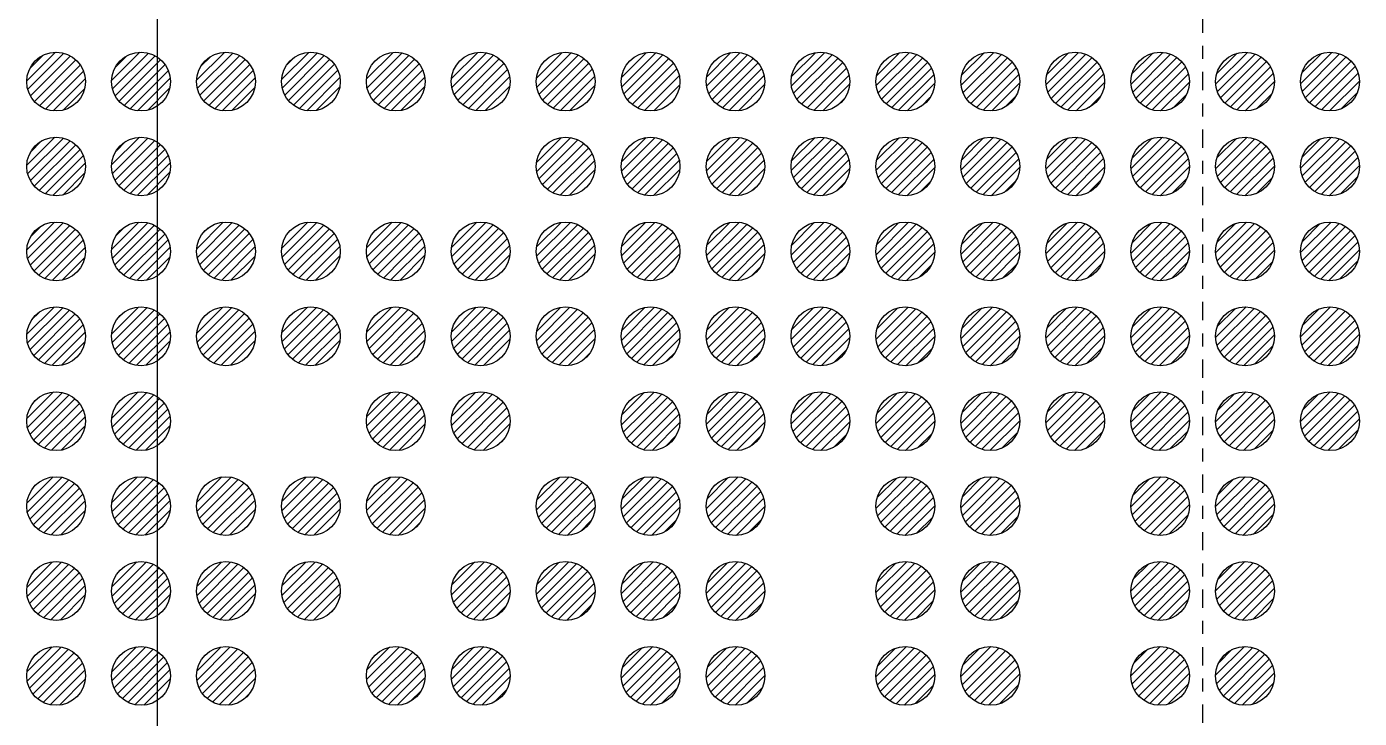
# Model space of a CAD drawing. Header units: inches. Extents: x 0 to 173, y 0 to 112.
# Drawn here: x 95.62 to 105.82, y 36.82 to 42.12 of the extents above; entities that cross this region are included whole.
import ezdxf

# ---------------------------------------------------------------- set-up
doc = ezdxf.new("R2010")
doc.units = ezdxf.units.IN
doc.header["$LTSCALE"] = 0.374
doc.header["$MEASUREMENT"] = 0
doc.linetypes.add('CENTER', pattern=[0.6, 0.375, -0.075, 0.075, -0.075])
for name, color, linetype in [('TIU14065-00684-01_DXF_DIMENSION', 7, 'CONTINUOUS'), ('TIU14065-00684-01_FP_DXF_AXIS', 7, 'CONTINUOUS'), ('TIU14065-006DXF_CONTINUOUS_LINE', 7, 'CONTINUOUS')]:
    doc.layers.add(name, color=color, linetype=linetype)

msp = doc.modelspace()

# ---------------------------------------------------------------- linework, layer by layer
at = {"layer": 'TIU14065-00684-01_DXF_DIMENSION', "color": 2, "linetype": 'Continuous'}
msp.add_line((96.616, 25.291), (96.616, 73.103), dxfattribs=at)
at = {"layer": 'TIU14065-00684-01_FP_DXF_AXIS', "color": 7, "linetype": 'CENTER'}
msp.add_line((104.616, 43.973), (104.616, 21.254), dxfattribs=at)
at = {"layer": 'TIU14065-006DXF_CONTINUOUS_LINE', "color": 2, "linetype": 'Continuous'}
for p, q in [((95.616, 41.703), (95.836, 41.923)), ((96.266, 41.707), (96.482, 41.923)), ((96.916, 41.71), (97.129, 41.922)), ((97.567, 41.714), (97.775, 41.922)), ((105.367, 41.683), (105.606, 41.922)), ((95.624, 41.639), (95.9, 41.915)), ((95.64, 41.799), (95.74, 41.899)), ((95.645, 41.588), (95.951, 41.894)), ((95.675, 41.546), (95.992, 41.864)), ((95.714, 41.513), (96.026, 41.825)), ((96.273, 41.642), (96.547, 41.916)), ((96.293, 41.805), (96.383, 41.896)), ((96.294, 41.59), (96.599, 41.895)), ((96.323, 41.548), (96.641, 41.865)), ((96.361, 41.514), (96.674, 41.827)), ((96.922, 41.644), (97.194, 41.916)), ((96.942, 41.593), (97.246, 41.896)), ((96.947, 41.813), (97.026, 41.891)), ((96.972, 41.55), (97.289, 41.867)), ((97.009, 41.516), (97.323, 41.829)), ((97.572, 41.647), (97.842, 41.917)), ((97.591, 41.595), (97.894, 41.898)), ((97.604, 41.823), (97.665, 41.884)), ((97.62, 41.552), (97.937, 41.869)), ((97.657, 41.517), (97.972, 41.831)), ((98.217, 41.718), (98.421, 41.922)), ((98.221, 41.65), (98.489, 41.918)), ((98.24, 41.597), (98.542, 41.899)), ((98.261, 41.834), (98.305, 41.878)), ((98.269, 41.554), (98.585, 41.87)), ((98.305, 41.519), (98.62, 41.834)), ((98.867, 41.721), (99.068, 41.922)), ((98.871, 41.653), (99.136, 41.918)), ((98.889, 41.599), (99.189, 41.9)), ((98.917, 41.556), (99.233, 41.872)), ((98.953, 41.52), (99.269, 41.836)), ((99.517, 41.725), (99.714, 41.921)), ((99.52, 41.656), (99.783, 41.919)), ((99.538, 41.602), (99.837, 41.901)), ((99.565, 41.557), (99.881, 41.873)), ((99.601, 41.522), (99.917, 41.837)), ((100.168, 41.729), (100.36, 41.921)), ((100.17, 41.659), (100.43, 41.919)), ((100.187, 41.604), (100.485, 41.902)), ((100.214, 41.559), (100.53, 41.875)), ((100.25, 41.523), (100.566, 41.839)), ((100.819, 41.733), (101.006, 41.92)), ((100.819, 41.662), (101.077, 41.92)), ((100.836, 41.606), (101.133, 41.903)), ((100.862, 41.561), (101.178, 41.877)), ((100.898, 41.525), (101.214, 41.841)), ((101.468, 41.664), (101.724, 41.92)), ((101.47, 41.737), (101.652, 41.919)), ((101.485, 41.609), (101.78, 41.904)), ((101.511, 41.563), (101.826, 41.878)), ((101.546, 41.526), (101.862, 41.843)), ((102.118, 41.667), (102.372, 41.921)), ((102.12, 41.742), (102.297, 41.918)), ((102.133, 41.611), (102.428, 41.905)), ((102.16, 41.565), (102.474, 41.879)), ((102.194, 41.528), (102.511, 41.845)), ((102.768, 41.67), (103.019, 41.921)), ((102.771, 41.746), (102.943, 41.918)), ((102.782, 41.613), (103.076, 41.906)), ((102.808, 41.567), (103.122, 41.881)), ((102.842, 41.53), (103.159, 41.846)), ((103.417, 41.673), (103.665, 41.922)), ((103.422, 41.75), (103.589, 41.917)), ((103.432, 41.616), (103.723, 41.907)), ((103.457, 41.569), (103.77, 41.882)), ((103.491, 41.531), (103.808, 41.848)), ((104.067, 41.677), (104.312, 41.922)), ((104.073, 41.754), (104.234, 41.916)), ((104.081, 41.618), (104.37, 41.908)), ((104.105, 41.571), (104.418, 41.883)), ((104.139, 41.533), (104.456, 41.85)), ((104.717, 41.68), (104.959, 41.922)), ((104.724, 41.759), (104.88, 41.915)), ((104.73, 41.621), (105.018, 41.909)), ((104.754, 41.573), (105.065, 41.885)), ((104.787, 41.534), (105.104, 41.852)), ((105.376, 41.764), (105.525, 41.913)), ((105.379, 41.623), (105.665, 41.91)), ((105.403, 41.575), (105.713, 41.886)), ((105.435, 41.536), (105.753, 41.854)), ((95.761, 41.488), (96.051, 41.778)), ((95.819, 41.475), (96.064, 41.72)), ((96.408, 41.489), (96.7, 41.781)), ((96.465, 41.475), (96.714, 41.723)), ((97.055, 41.49), (97.349, 41.783)), ((97.112, 41.475), (97.364, 41.727)), ((97.703, 41.491), (97.998, 41.786)), ((97.759, 41.475), (98.013, 41.73)), ((98.351, 41.492), (98.647, 41.788)), ((98.406, 41.476), (98.663, 41.732)), ((98.998, 41.493), (99.296, 41.79)), ((99.054, 41.477), (99.312, 41.735)), ((99.646, 41.494), (99.944, 41.793)), ((99.701, 41.477), (99.962, 41.738)), ((100.294, 41.496), (100.593, 41.795)), ((100.348, 41.478), (100.611, 41.741)), ((100.942, 41.497), (101.242, 41.797)), ((100.995, 41.478), (101.261, 41.744)), ((101.589, 41.498), (101.891, 41.8)), ((101.642, 41.479), (101.91, 41.747)), ((102.237, 41.499), (102.54, 41.802)), ((102.289, 41.479), (102.559, 41.749)), ((102.885, 41.5), (103.189, 41.804)), ((102.936, 41.48), (103.209, 41.752)), ((103.532, 41.501), (103.838, 41.806)), ((103.584, 41.481), (103.858, 41.755)), ((104.18, 41.502), (104.486, 41.809)), ((104.231, 41.481), (104.508, 41.758)), ((104.828, 41.503), (105.135, 41.811)), ((104.878, 41.482), (105.157, 41.76)), ((105.476, 41.505), (105.784, 41.813)), ((105.526, 41.483), (105.806, 41.763)), ((95.896, 41.48), (96.059, 41.643)), ((96.542, 41.479), (96.709, 41.647)), ((97.188, 41.479), (97.36, 41.651)), ((97.833, 41.478), (98.011, 41.655)), ((98.479, 41.477), (98.662, 41.66)), ((99.125, 41.476), (99.313, 41.664)), ((99.771, 41.475), (99.964, 41.668)), ((100.417, 41.475), (100.614, 41.672)), ((101.063, 41.475), (101.264, 41.676)), ((101.71, 41.474), (101.914, 41.679)), ((102.356, 41.474), (102.565, 41.683)), ((103.002, 41.474), (103.215, 41.687)), ((103.649, 41.474), (103.865, 41.69)), ((104.295, 41.473), (104.515, 41.694)), ((104.941, 41.473), (105.166, 41.698)), ((105.588, 41.473), (105.816, 41.701)), ((101.197, 41.537), (101.202, 41.542)), ((101.825, 41.518), (101.871, 41.564)), ((102.464, 41.511), (102.528, 41.575)), ((103.104, 41.504), (103.185, 41.585)), ((103.747, 41.5), (103.839, 41.592)), ((104.39, 41.497), (104.492, 41.599)), ((105.033, 41.494), (105.145, 41.605)), ((105.677, 41.49), (105.799, 41.612)), ((95.616, 41.057), (95.832, 41.273)), ((95.623, 40.992), (95.897, 41.266)), ((95.643, 41.155), (95.733, 41.246)), ((95.644, 40.94), (95.949, 41.245)), ((95.673, 40.898), (95.991, 41.215)), ((96.266, 41.06), (96.479, 41.272)), ((96.272, 40.994), (96.544, 41.266)), ((96.292, 40.943), (96.596, 41.246)), ((96.297, 41.163), (96.376, 41.241)), ((96.322, 40.9), (96.639, 41.217)), ((99.518, 41.079), (99.71, 41.271)), ((99.52, 41.009), (99.78, 41.269)), ((99.537, 40.954), (99.835, 41.252)), ((99.564, 40.909), (99.88, 41.225)), ((100.169, 41.083), (100.356, 41.27)), ((100.169, 41.012), (100.427, 41.27)), ((100.186, 40.956), (100.483, 41.253)), ((100.212, 40.911), (100.528, 41.227)), ((100.818, 41.014), (101.074, 41.27)), ((100.82, 41.087), (101.002, 41.269)), ((100.835, 40.959), (101.13, 41.254)), ((100.861, 40.913), (101.176, 41.228)), ((101.468, 41.017), (101.722, 41.271)), ((101.47, 41.092), (101.647, 41.268)), ((101.483, 40.961), (101.778, 41.255)), ((101.51, 40.915), (101.824, 41.229)), ((102.118, 41.02), (102.369, 41.271)), ((102.121, 41.096), (102.293, 41.268)), ((102.132, 40.963), (102.426, 41.256)), ((102.158, 40.917), (102.472, 41.231)), ((102.767, 41.023), (103.015, 41.272)), ((102.772, 41.1), (102.939, 41.267)), ((102.782, 40.966), (103.073, 41.257)), ((102.807, 40.919), (103.12, 41.232)), ((103.417, 41.027), (103.662, 41.272)), ((103.423, 41.104), (103.584, 41.266)), ((103.431, 40.968), (103.72, 41.258)), ((103.455, 40.921), (103.768, 41.233)), ((104.067, 41.03), (104.309, 41.272)), ((104.074, 41.109), (104.23, 41.265)), ((104.08, 40.971), (104.368, 41.259)), ((104.104, 40.923), (104.415, 41.235)), ((104.717, 41.033), (104.956, 41.272)), ((104.726, 41.114), (104.875, 41.263)), ((104.729, 40.973), (105.015, 41.26)), ((104.753, 40.925), (105.063, 41.236)), ((105.366, 41.036), (105.603, 41.272)), ((105.378, 41.119), (105.519, 41.261)), ((105.378, 40.976), (105.663, 41.261)), ((105.401, 40.927), (105.711, 41.238)), ((95.711, 40.864), (96.024, 41.177)), ((95.758, 40.839), (96.05, 41.131)), ((96.359, 40.866), (96.673, 41.179)), ((96.405, 40.84), (96.699, 41.133)), ((99.6, 40.873), (99.916, 41.189)), ((99.644, 40.846), (99.943, 41.145)), ((100.248, 40.875), (100.564, 41.191)), ((100.292, 40.847), (100.592, 41.147)), ((100.896, 40.876), (101.212, 41.193)), ((100.939, 40.848), (101.241, 41.15)), ((101.544, 40.878), (101.861, 41.195)), ((101.587, 40.849), (101.89, 41.152)), ((102.192, 40.88), (102.509, 41.196)), ((102.235, 40.85), (102.539, 41.154)), ((102.841, 40.881), (103.158, 41.198)), ((102.882, 40.851), (103.188, 41.156)), ((103.489, 40.883), (103.806, 41.2)), ((103.53, 40.852), (103.836, 41.159)), ((103.581, 40.831), (103.858, 41.108)), ((104.137, 40.884), (104.454, 41.202)), ((104.178, 40.853), (104.485, 41.161)), ((104.228, 40.832), (104.507, 41.11)), ((104.785, 40.886), (105.103, 41.204)), ((104.826, 40.855), (105.134, 41.163)), ((104.876, 40.833), (105.156, 41.113)), ((105.433, 40.888), (105.751, 41.206)), ((105.474, 40.856), (105.783, 41.165)), ((105.523, 40.834), (105.805, 41.116)), ((95.815, 40.825), (96.064, 41.073)), ((96.462, 40.825), (96.714, 41.077)), ((99.698, 40.828), (99.961, 41.091)), ((99.767, 40.825), (99.964, 41.022)), ((100.345, 40.828), (100.611, 41.094)), ((100.413, 40.825), (100.614, 41.026)), ((100.992, 40.829), (101.26, 41.097)), ((101.06, 40.824), (101.264, 41.029)), ((101.639, 40.829), (101.909, 41.099)), ((101.706, 40.824), (101.915, 41.033)), ((102.286, 40.83), (102.559, 41.102)), ((102.352, 40.824), (102.565, 41.037)), ((102.934, 40.831), (103.208, 41.105)), ((102.999, 40.824), (103.215, 41.04)), ((103.645, 40.823), (103.865, 41.044)), ((104.291, 40.823), (104.516, 41.048)), ((104.938, 40.823), (105.166, 41.051)), ((105.585, 40.824), (105.815, 41.054)), ((95.892, 40.829), (96.059, 40.997)), ((96.538, 40.829), (96.71, 41.001)), ((101.175, 40.868), (101.221, 40.914)), ((101.814, 40.861), (101.878, 40.925)), ((102.454, 40.854), (102.535, 40.935)), ((103.097, 40.85), (103.189, 40.942)), ((103.74, 40.847), (103.842, 40.949)), ((104.383, 40.844), (104.495, 40.955)), ((105.027, 40.84), (105.149, 40.962)), ((105.672, 40.838), (105.8, 40.967)), ((100.547, 40.887), (100.552, 40.892)), ((95.616, 40.41), (95.829, 40.622)), ((95.622, 40.344), (95.894, 40.616)), ((95.642, 40.293), (95.946, 40.596)), ((96.267, 40.414), (96.475, 40.622)), ((96.272, 40.347), (96.542, 40.617)), ((96.291, 40.295), (96.594, 40.598)), ((96.917, 40.418), (97.121, 40.622)), ((96.921, 40.35), (97.189, 40.618)), ((96.94, 40.297), (97.242, 40.599)), ((97.567, 40.421), (97.768, 40.622)), ((97.571, 40.353), (97.836, 40.618)), ((97.589, 40.299), (97.889, 40.6)), ((98.217, 40.425), (98.414, 40.621)), ((98.22, 40.356), (98.483, 40.619)), ((98.238, 40.302), (98.537, 40.601)), ((98.868, 40.429), (99.06, 40.621)), ((98.87, 40.359), (99.13, 40.619)), ((98.887, 40.304), (99.185, 40.602)), ((99.519, 40.433), (99.706, 40.62)), ((99.519, 40.362), (99.777, 40.62)), ((99.536, 40.306), (99.833, 40.603)), ((100.168, 40.364), (100.424, 40.62)), ((100.17, 40.437), (100.352, 40.619)), ((100.185, 40.309), (100.48, 40.604)), ((100.818, 40.367), (101.072, 40.621)), ((100.82, 40.442), (100.997, 40.618)), ((100.833, 40.311), (101.128, 40.605)), ((101.468, 40.37), (101.719, 40.621)), ((101.471, 40.446), (101.643, 40.618)), ((101.482, 40.313), (101.776, 40.606)), ((102.117, 40.373), (102.365, 40.622)), ((102.122, 40.45), (102.289, 40.617)), ((102.132, 40.316), (102.423, 40.607)), ((102.767, 40.377), (103.012, 40.622)), ((102.773, 40.454), (102.934, 40.616)), ((102.781, 40.318), (103.07, 40.608)), ((103.417, 40.38), (103.659, 40.622)), ((103.424, 40.459), (103.58, 40.615)), ((103.43, 40.321), (103.718, 40.609)), ((104.067, 40.383), (104.306, 40.622)), ((104.076, 40.464), (104.225, 40.613)), ((104.079, 40.323), (104.365, 40.61)), ((104.716, 40.386), (104.953, 40.622)), ((104.728, 40.469), (104.869, 40.611)), ((104.728, 40.326), (105.013, 40.611)), ((105.366, 40.39), (105.599, 40.623)), ((105.377, 40.329), (105.66, 40.612)), ((105.38, 40.475), (105.514, 40.609)), ((95.647, 40.513), (95.726, 40.591)), ((95.672, 40.25), (95.989, 40.567)), ((95.709, 40.216), (96.023, 40.529)), ((96.304, 40.523), (96.365, 40.584)), ((96.32, 40.252), (96.637, 40.569)), ((96.357, 40.217), (96.672, 40.531)), ((96.961, 40.534), (97.005, 40.578)), ((96.969, 40.254), (97.285, 40.57)), ((97.005, 40.219), (97.32, 40.534)), ((97.617, 40.256), (97.933, 40.572)), ((97.653, 40.22), (97.969, 40.536)), ((98.265, 40.257), (98.581, 40.573)), ((98.301, 40.222), (98.617, 40.537)), ((98.914, 40.259), (99.23, 40.575)), ((98.95, 40.223), (99.266, 40.539)), ((98.994, 40.196), (99.293, 40.495)), ((99.562, 40.261), (99.878, 40.577)), ((99.598, 40.225), (99.914, 40.541)), ((99.642, 40.197), (99.942, 40.497)), ((100.211, 40.263), (100.526, 40.578)), ((100.246, 40.226), (100.562, 40.543)), ((100.289, 40.198), (100.591, 40.5)), ((100.86, 40.265), (101.174, 40.579)), ((100.894, 40.228), (101.211, 40.545)), ((100.937, 40.199), (101.24, 40.502)), ((101.508, 40.267), (101.822, 40.581)), ((101.542, 40.23), (101.859, 40.546)), ((101.585, 40.2), (101.889, 40.504)), ((102.157, 40.269), (102.47, 40.582)), ((102.191, 40.231), (102.508, 40.548)), ((102.232, 40.201), (102.538, 40.506)), ((102.805, 40.271), (103.118, 40.583)), ((102.839, 40.233), (103.156, 40.55)), ((102.88, 40.202), (103.186, 40.509)), ((103.454, 40.273), (103.765, 40.585)), ((103.487, 40.234), (103.804, 40.552)), ((103.528, 40.203), (103.835, 40.511)), ((104.103, 40.275), (104.413, 40.586)), ((104.135, 40.236), (104.453, 40.554)), ((104.176, 40.205), (104.484, 40.513)), ((104.751, 40.277), (105.061, 40.588)), ((104.783, 40.238), (105.101, 40.556)), ((104.824, 40.206), (105.133, 40.515)), ((105.4, 40.28), (105.709, 40.589)), ((105.431, 40.239), (105.75, 40.557)), ((105.472, 40.208), (105.781, 40.517)), ((95.755, 40.19), (96.049, 40.483)), ((95.812, 40.175), (96.064, 40.427)), ((96.403, 40.191), (96.698, 40.486)), ((96.459, 40.175), (96.713, 40.43)), ((97.051, 40.192), (97.347, 40.488)), ((97.106, 40.176), (97.363, 40.432)), ((97.698, 40.193), (97.996, 40.49)), ((97.754, 40.177), (98.012, 40.435)), ((98.346, 40.194), (98.644, 40.493)), ((98.401, 40.177), (98.662, 40.438)), ((99.048, 40.178), (99.311, 40.441)), ((99.695, 40.178), (99.961, 40.444)), ((100.342, 40.179), (100.61, 40.447)), ((100.989, 40.179), (101.259, 40.449)), ((101.636, 40.18), (101.909, 40.452)), ((102.284, 40.181), (102.558, 40.455)), ((102.931, 40.181), (103.208, 40.458)), ((102.995, 40.173), (103.215, 40.394)), ((103.578, 40.182), (103.857, 40.46)), ((103.641, 40.173), (103.866, 40.398)), ((104.226, 40.183), (104.506, 40.463)), ((104.288, 40.173), (104.516, 40.401)), ((104.873, 40.184), (105.155, 40.466)), ((104.935, 40.174), (105.165, 40.404)), ((105.521, 40.185), (105.804, 40.468)), ((105.582, 40.174), (105.815, 40.407)), ((95.888, 40.179), (96.06, 40.351)), ((96.533, 40.178), (96.711, 40.355)), ((97.179, 40.177), (97.362, 40.36)), ((97.825, 40.176), (98.013, 40.364)), ((98.471, 40.175), (98.664, 40.368)), ((99.117, 40.175), (99.314, 40.372)), ((99.763, 40.175), (99.964, 40.376)), ((100.41, 40.174), (100.614, 40.379)), ((101.056, 40.174), (101.265, 40.383)), ((101.702, 40.174), (101.915, 40.387)), ((102.349, 40.174), (102.565, 40.39)), ((102.447, 40.2), (102.539, 40.292)), ((103.09, 40.197), (103.192, 40.299)), ((103.733, 40.194), (103.845, 40.305)), ((104.377, 40.19), (104.499, 40.312)), ((105.022, 40.188), (105.15, 40.317)), ((105.666, 40.187), (105.802, 40.322)), ((99.897, 40.237), (99.902, 40.242)), ((100.525, 40.218), (100.571, 40.264)), ((101.164, 40.211), (101.228, 40.275)), ((101.804, 40.204), (101.885, 40.285)), ((95.617, 39.764), (95.825, 39.972)), ((95.622, 39.697), (95.892, 39.967)), ((95.641, 39.645), (95.944, 39.948)), ((95.654, 39.873), (95.715, 39.934)), ((95.67, 39.602), (95.987, 39.919)), ((96.267, 39.768), (96.471, 39.972)), ((96.271, 39.7), (96.539, 39.968)), ((96.29, 39.647), (96.592, 39.949)), ((96.311, 39.884), (96.355, 39.928)), ((96.319, 39.604), (96.635, 39.92)), ((96.355, 39.569), (96.67, 39.884)), ((96.917, 39.771), (97.118, 39.972)), ((96.921, 39.703), (97.186, 39.968)), ((96.939, 39.649), (97.239, 39.95)), ((96.967, 39.606), (97.283, 39.922)), ((97.003, 39.57), (97.319, 39.886)), ((97.567, 39.775), (97.764, 39.971)), ((97.57, 39.706), (97.833, 39.969)), ((97.588, 39.652), (97.887, 39.951)), ((97.615, 39.607), (97.931, 39.923)), ((97.651, 39.572), (97.967, 39.887)), ((98.218, 39.779), (98.41, 39.971)), ((98.22, 39.709), (98.48, 39.969)), ((98.237, 39.654), (98.535, 39.952)), ((98.264, 39.609), (98.58, 39.925)), ((98.3, 39.573), (98.616, 39.889)), ((98.869, 39.783), (99.056, 39.97)), ((98.869, 39.712), (99.127, 39.97)), ((98.886, 39.656), (99.183, 39.953)), ((98.912, 39.611), (99.228, 39.927)), ((98.948, 39.575), (99.264, 39.891)), ((99.518, 39.714), (99.774, 39.97)), ((99.52, 39.787), (99.702, 39.969)), ((99.535, 39.659), (99.83, 39.954)), ((99.561, 39.613), (99.876, 39.928)), ((99.596, 39.576), (99.912, 39.893)), ((100.168, 39.717), (100.422, 39.971)), ((100.17, 39.792), (100.347, 39.968)), ((100.183, 39.661), (100.478, 39.955)), ((100.21, 39.615), (100.524, 39.929)), ((100.244, 39.578), (100.561, 39.895)), ((100.818, 39.72), (101.069, 39.971)), ((100.821, 39.796), (100.993, 39.968)), ((100.832, 39.663), (101.126, 39.956)), ((100.858, 39.617), (101.172, 39.931)), ((100.892, 39.58), (101.209, 39.896)), ((101.467, 39.723), (101.715, 39.972)), ((101.472, 39.8), (101.639, 39.967)), ((101.482, 39.666), (101.773, 39.957)), ((101.507, 39.619), (101.82, 39.932)), ((101.541, 39.581), (101.858, 39.898)), ((102.117, 39.727), (102.362, 39.972)), ((102.123, 39.804), (102.284, 39.966)), ((102.131, 39.668), (102.42, 39.958)), ((102.155, 39.621), (102.468, 39.933)), ((102.189, 39.583), (102.506, 39.9)), ((102.767, 39.73), (103.009, 39.972)), ((102.774, 39.809), (102.93, 39.965)), ((102.78, 39.671), (103.068, 39.959)), ((102.804, 39.623), (103.115, 39.935)), ((102.837, 39.584), (103.154, 39.902)), ((103.417, 39.733), (103.656, 39.972)), ((103.426, 39.814), (103.575, 39.963)), ((103.429, 39.673), (103.715, 39.96)), ((103.453, 39.625), (103.763, 39.936)), ((103.485, 39.586), (103.803, 39.904)), ((104.066, 39.736), (104.303, 39.972)), ((104.078, 39.819), (104.219, 39.961)), ((104.078, 39.676), (104.363, 39.961)), ((104.101, 39.627), (104.411, 39.938)), ((104.133, 39.588), (104.451, 39.906)), ((104.716, 39.74), (104.949, 39.973)), ((104.727, 39.679), (105.01, 39.962)), ((104.73, 39.825), (104.864, 39.959)), ((104.75, 39.63), (105.059, 39.939)), ((104.781, 39.589), (105.1, 39.907)), ((105.366, 39.743), (105.596, 39.973)), ((105.376, 39.681), (105.658, 39.963)), ((105.381, 39.83), (105.509, 39.958)), ((105.399, 39.632), (105.707, 39.94)), ((105.43, 39.591), (105.748, 39.909)), ((95.707, 39.567), (96.022, 39.881)), ((95.753, 39.541), (96.048, 39.836)), ((96.401, 39.542), (96.697, 39.838)), ((96.456, 39.526), (96.713, 39.782)), ((97.048, 39.543), (97.346, 39.84)), ((97.104, 39.527), (97.362, 39.785)), ((97.696, 39.544), (97.994, 39.843)), ((97.751, 39.527), (98.012, 39.788)), ((98.344, 39.546), (98.643, 39.845)), ((98.398, 39.528), (98.661, 39.791)), ((98.992, 39.547), (99.292, 39.847)), ((99.045, 39.528), (99.311, 39.794)), ((99.639, 39.548), (99.941, 39.85)), ((99.692, 39.529), (99.96, 39.797)), ((100.287, 39.549), (100.59, 39.852)), ((100.339, 39.529), (100.609, 39.799)), ((100.935, 39.55), (101.239, 39.854)), ((100.986, 39.53), (101.259, 39.802)), ((101.582, 39.551), (101.888, 39.856)), ((101.634, 39.531), (101.908, 39.805)), ((102.23, 39.552), (102.536, 39.859)), ((102.281, 39.531), (102.558, 39.808)), ((102.878, 39.553), (103.185, 39.861)), ((102.928, 39.532), (103.207, 39.81)), ((103.526, 39.555), (103.834, 39.863)), ((103.576, 39.533), (103.856, 39.813)), ((104.174, 39.556), (104.483, 39.865)), ((104.223, 39.534), (104.505, 39.816)), ((104.822, 39.558), (105.131, 39.867)), ((104.871, 39.535), (105.154, 39.818)), ((105.47, 39.559), (105.78, 39.869)), ((105.518, 39.536), (105.803, 39.821)), ((95.809, 39.525), (96.063, 39.78)), ((95.883, 39.528), (96.061, 39.705)), ((96.529, 39.527), (96.712, 39.71)), ((97.175, 39.526), (97.363, 39.714)), ((97.821, 39.525), (98.014, 39.718)), ((98.467, 39.525), (98.664, 39.722)), ((99.113, 39.525), (99.314, 39.726)), ((99.76, 39.524), (99.964, 39.729)), ((100.406, 39.524), (100.615, 39.733)), ((101.052, 39.524), (101.265, 39.737)), ((101.699, 39.524), (101.915, 39.74)), ((102.345, 39.523), (102.565, 39.744)), ((102.991, 39.523), (103.216, 39.748)), ((103.638, 39.523), (103.866, 39.751)), ((104.285, 39.524), (104.515, 39.754)), ((104.932, 39.524), (105.165, 39.757)), ((105.578, 39.524), (105.815, 39.761)), ((99.247, 39.587), (99.252, 39.592)), ((99.875, 39.568), (99.921, 39.614)), ((100.514, 39.561), (100.578, 39.625)), ((101.154, 39.554), (101.235, 39.635)), ((101.797, 39.55), (101.889, 39.642)), ((102.44, 39.547), (102.542, 39.649)), ((103.083, 39.544), (103.195, 39.655)), ((103.727, 39.54), (103.849, 39.662)), ((104.372, 39.538), (104.5, 39.667)), ((105.016, 39.537), (105.152, 39.672)), ((105.661, 39.535), (105.804, 39.678)), ((95.617, 39.118), (95.821, 39.322)), ((95.621, 39.05), (95.889, 39.318)), ((95.64, 38.997), (95.942, 39.299)), ((95.661, 39.234), (95.705, 39.278)), ((95.669, 38.954), (95.985, 39.27)), ((96.267, 39.121), (96.468, 39.322)), ((96.271, 39.053), (96.536, 39.318)), ((96.289, 38.999), (96.589, 39.3)), ((96.317, 38.956), (96.633, 39.272)), ((98.219, 39.133), (98.406, 39.32)), ((98.219, 39.062), (98.477, 39.32)), ((98.236, 39.006), (98.533, 39.303)), ((98.262, 38.961), (98.578, 39.277)), ((98.868, 39.064), (99.124, 39.32)), ((98.87, 39.137), (99.052, 39.319)), ((98.885, 39.009), (99.18, 39.304)), ((98.911, 38.963), (99.226, 39.278)), ((100.168, 39.07), (100.419, 39.321)), ((100.171, 39.146), (100.343, 39.318)), ((100.182, 39.013), (100.476, 39.306)), ((100.208, 38.967), (100.522, 39.281)), ((100.817, 39.073), (101.065, 39.322)), ((100.822, 39.15), (100.989, 39.317)), ((100.832, 39.016), (101.123, 39.307)), ((100.857, 38.969), (101.17, 39.282)), ((101.467, 39.077), (101.712, 39.322)), ((101.473, 39.154), (101.634, 39.316)), ((101.481, 39.018), (101.77, 39.308)), ((101.505, 38.971), (101.818, 39.283)), ((102.117, 39.08), (102.359, 39.322)), ((102.124, 39.159), (102.28, 39.315)), ((102.13, 39.021), (102.418, 39.309)), ((102.154, 38.973), (102.465, 39.285)), ((102.767, 39.083), (103.006, 39.322)), ((102.776, 39.164), (102.925, 39.313)), ((102.779, 39.023), (103.065, 39.31)), ((102.803, 38.975), (103.113, 39.286)), ((103.416, 39.086), (103.653, 39.322)), ((103.428, 39.169), (103.569, 39.311)), ((103.428, 39.026), (103.713, 39.311)), ((103.451, 38.977), (103.761, 39.288)), ((104.066, 39.09), (104.299, 39.323)), ((104.077, 39.029), (104.36, 39.312)), ((104.08, 39.175), (104.214, 39.309)), ((104.1, 38.98), (104.409, 39.289)), ((104.716, 39.093), (104.946, 39.323)), ((104.726, 39.031), (105.008, 39.313)), ((104.731, 39.18), (104.859, 39.308)), ((104.749, 38.982), (105.057, 39.29)), ((105.366, 39.096), (105.593, 39.323)), ((105.375, 39.034), (105.655, 39.313)), ((105.383, 39.185), (105.504, 39.306)), ((105.397, 38.984), (105.705, 39.292)), ((95.705, 38.919), (96.02, 39.234)), ((95.751, 38.892), (96.047, 39.188)), ((96.353, 38.92), (96.669, 39.236)), ((96.398, 38.893), (96.696, 39.19)), ((98.298, 38.925), (98.614, 39.241)), ((98.342, 38.897), (98.642, 39.197)), ((98.946, 38.926), (99.262, 39.243)), ((98.989, 38.898), (99.291, 39.2)), ((100.242, 38.93), (100.559, 39.246)), ((100.285, 38.9), (100.589, 39.204)), ((100.891, 38.931), (101.208, 39.248)), ((100.932, 38.901), (101.238, 39.206)), ((101.539, 38.933), (101.856, 39.25)), ((101.58, 38.902), (101.886, 39.209)), ((102.187, 38.934), (102.504, 39.252)), ((102.228, 38.903), (102.535, 39.211)), ((102.835, 38.936), (103.153, 39.254)), ((102.876, 38.905), (103.184, 39.213)), ((103.483, 38.938), (103.801, 39.256)), ((103.524, 38.906), (103.833, 39.215)), ((104.131, 38.939), (104.45, 39.257)), ((104.172, 38.908), (104.481, 39.217)), ((104.221, 38.885), (104.504, 39.168)), ((104.78, 38.941), (105.098, 39.259)), ((104.82, 38.909), (105.13, 39.219)), ((104.868, 38.886), (105.153, 39.171)), ((105.428, 38.943), (105.746, 39.261)), ((105.468, 38.91), (105.778, 39.221)), ((105.516, 38.887), (105.802, 39.173)), ((95.806, 38.876), (96.063, 39.132)), ((96.454, 38.877), (96.712, 39.135)), ((98.395, 38.878), (98.661, 39.144)), ((98.463, 38.875), (98.664, 39.076)), ((99.042, 38.879), (99.31, 39.147)), ((99.11, 38.874), (99.314, 39.079)), ((100.336, 38.88), (100.609, 39.152)), ((100.402, 38.874), (100.615, 39.087)), ((100.984, 38.881), (101.258, 39.155)), ((101.049, 38.874), (101.265, 39.09)), ((101.631, 38.881), (101.908, 39.158)), ((101.695, 38.873), (101.915, 39.094)), ((102.278, 38.882), (102.557, 39.16)), ((102.341, 38.873), (102.566, 39.098)), ((102.926, 38.883), (103.206, 39.163)), ((102.988, 38.873), (103.216, 39.101)), ((103.573, 38.884), (103.855, 39.166)), ((103.635, 38.874), (103.865, 39.104)), ((104.282, 38.874), (104.515, 39.107)), ((104.928, 38.874), (105.165, 39.111)), ((105.575, 38.874), (105.815, 39.114)), ((95.879, 38.877), (96.062, 39.06)), ((96.525, 38.876), (96.713, 39.064)), ((99.225, 38.918), (99.271, 38.964)), ((100.504, 38.904), (100.585, 38.985)), ((101.147, 38.9), (101.239, 38.992)), ((101.79, 38.897), (101.892, 38.999)), ((102.433, 38.894), (102.545, 39.005)), ((103.077, 38.89), (103.199, 39.012)), ((103.722, 38.888), (103.85, 39.017)), ((104.366, 38.887), (104.502, 39.022)), ((105.011, 38.885), (105.154, 39.028)), ((105.656, 38.883), (105.806, 39.033)), ((98.597, 38.937), (98.602, 38.942)), ((95.617, 38.471), (95.818, 38.672)), ((95.621, 38.403), (95.886, 38.668)), ((96.267, 38.475), (96.464, 38.671)), ((96.27, 38.406), (96.533, 38.669)), ((96.918, 38.479), (97.11, 38.671)), ((96.92, 38.409), (97.18, 38.669)), ((97.569, 38.483), (97.756, 38.67)), ((97.569, 38.412), (97.827, 38.67)), ((98.218, 38.414), (98.474, 38.67)), ((98.22, 38.487), (98.402, 38.669)), ((99.518, 38.42), (99.769, 38.671)), ((99.521, 38.496), (99.693, 38.668)), ((100.167, 38.423), (100.415, 38.672)), ((100.172, 38.5), (100.339, 38.667)), ((100.817, 38.427), (101.062, 38.672)), ((100.823, 38.504), (100.984, 38.666)), ((100.831, 38.368), (101.12, 38.658)), ((102.117, 38.433), (102.356, 38.672)), ((102.126, 38.514), (102.275, 38.663)), ((102.129, 38.373), (102.415, 38.66)), ((102.766, 38.436), (103.003, 38.672)), ((102.778, 38.519), (102.919, 38.661)), ((102.778, 38.376), (103.063, 38.661)), ((104.066, 38.443), (104.296, 38.673)), ((104.076, 38.381), (104.358, 38.663)), ((104.716, 38.446), (104.943, 38.673)), ((104.725, 38.384), (105.005, 38.663)), ((95.639, 38.349), (95.939, 38.65)), ((95.667, 38.306), (95.983, 38.622)), ((95.703, 38.27), (96.019, 38.586)), ((96.288, 38.352), (96.587, 38.651)), ((96.315, 38.307), (96.631, 38.623)), ((96.351, 38.272), (96.667, 38.587)), ((96.937, 38.354), (97.235, 38.652)), ((96.964, 38.309), (97.28, 38.625)), ((97, 38.273), (97.316, 38.589)), ((97.586, 38.356), (97.883, 38.653)), ((97.612, 38.311), (97.928, 38.627)), ((97.648, 38.275), (97.964, 38.591)), ((98.235, 38.359), (98.53, 38.654)), ((98.261, 38.313), (98.576, 38.628)), ((98.296, 38.276), (98.612, 38.593)), ((99.532, 38.363), (99.826, 38.656)), ((99.558, 38.317), (99.872, 38.631)), ((99.592, 38.28), (99.909, 38.596)), ((100.182, 38.366), (100.473, 38.657)), ((100.207, 38.319), (100.52, 38.632)), ((100.241, 38.281), (100.558, 38.598)), ((100.282, 38.251), (100.588, 38.556)), ((100.855, 38.321), (101.168, 38.633)), ((100.889, 38.283), (101.206, 38.6)), ((100.93, 38.252), (101.236, 38.559)), ((102.153, 38.325), (102.463, 38.636)), ((102.185, 38.286), (102.503, 38.604)), ((102.226, 38.255), (102.534, 38.563)), ((102.801, 38.327), (103.111, 38.638)), ((102.833, 38.288), (103.151, 38.606)), ((102.874, 38.256), (103.183, 38.565)), ((104.081, 38.53), (104.209, 38.658)), ((104.099, 38.332), (104.407, 38.64)), ((104.13, 38.291), (104.448, 38.609)), ((104.17, 38.259), (104.48, 38.569)), ((104.733, 38.535), (104.854, 38.656)), ((104.747, 38.334), (105.055, 38.642)), ((104.778, 38.293), (105.096, 38.611)), ((104.818, 38.26), (105.128, 38.571)), ((95.748, 38.243), (96.046, 38.54)), ((95.804, 38.227), (96.062, 38.485)), ((96.396, 38.244), (96.694, 38.543)), ((96.451, 38.227), (96.712, 38.488)), ((97.044, 38.246), (97.343, 38.545)), ((97.098, 38.228), (97.361, 38.491)), ((97.692, 38.247), (97.992, 38.547)), ((97.745, 38.228), (98.011, 38.494)), ((98.339, 38.248), (98.641, 38.55)), ((98.392, 38.229), (98.66, 38.497)), ((99.635, 38.25), (99.939, 38.554)), ((99.686, 38.23), (99.959, 38.502)), ((100.334, 38.231), (100.608, 38.505)), ((100.981, 38.231), (101.258, 38.508)), ((102.276, 38.233), (102.556, 38.513)), ((102.923, 38.234), (103.205, 38.516)), ((102.985, 38.224), (103.215, 38.454)), ((104.218, 38.236), (104.503, 38.521)), ((104.278, 38.224), (104.515, 38.461)), ((104.866, 38.237), (105.152, 38.523)), ((104.925, 38.224), (105.165, 38.464)), ((95.875, 38.226), (96.063, 38.414)), ((96.521, 38.225), (96.714, 38.418)), ((97.167, 38.225), (97.364, 38.422)), ((97.813, 38.225), (98.014, 38.426)), ((98.46, 38.224), (98.664, 38.429)), ((99.752, 38.224), (99.965, 38.437)), ((100.399, 38.224), (100.615, 38.44)), ((101.045, 38.223), (101.265, 38.444)), ((102.338, 38.223), (102.566, 38.451)), ((102.427, 38.24), (102.549, 38.362)), ((103.072, 38.238), (103.2, 38.367)), ((104.361, 38.235), (104.504, 38.378)), ((105.006, 38.233), (105.156, 38.383)), ((97.947, 38.287), (97.952, 38.292)), ((98.575, 38.268), (98.621, 38.314)), ((99.854, 38.254), (99.935, 38.335)), ((100.497, 38.25), (100.589, 38.342)), ((101.14, 38.247), (101.242, 38.349)), ((95.617, 37.825), (95.814, 38.021)), ((95.62, 37.756), (95.883, 38.019)), ((95.638, 37.702), (95.937, 38.001)), ((95.665, 37.657), (95.981, 37.973)), ((96.268, 37.829), (96.46, 38.021)), ((96.27, 37.759), (96.53, 38.019)), ((96.287, 37.704), (96.585, 38.002)), ((96.314, 37.659), (96.63, 37.975)), ((96.919, 37.833), (97.106, 38.02)), ((96.919, 37.762), (97.177, 38.02)), ((96.936, 37.706), (97.233, 38.003)), ((96.962, 37.661), (97.278, 37.977)), ((97.568, 37.764), (97.824, 38.02)), ((97.57, 37.837), (97.752, 38.019)), ((97.585, 37.709), (97.88, 38.004)), ((97.611, 37.663), (97.926, 37.978)), ((98.868, 37.77), (99.119, 38.021)), ((98.871, 37.846), (99.043, 38.018)), ((98.882, 37.713), (99.176, 38.006)), ((98.908, 37.667), (99.222, 37.981)), ((98.942, 37.63), (99.259, 37.946)), ((99.517, 37.773), (99.765, 38.022)), ((99.522, 37.85), (99.689, 38.017)), ((99.532, 37.716), (99.823, 38.007)), ((99.557, 37.669), (99.87, 37.982)), ((99.591, 37.631), (99.908, 37.948)), ((100.167, 37.777), (100.412, 38.022)), ((100.173, 37.854), (100.334, 38.016)), ((100.181, 37.718), (100.47, 38.008)), ((100.205, 37.671), (100.518, 37.983)), ((100.239, 37.633), (100.556, 37.95)), ((100.817, 37.78), (101.059, 38.022)), ((100.824, 37.859), (100.98, 38.015)), ((100.83, 37.721), (101.118, 38.009)), ((100.854, 37.673), (101.165, 37.985)), ((100.887, 37.634), (101.204, 37.952)), ((102.116, 37.786), (102.353, 38.022)), ((102.128, 37.869), (102.269, 38.011)), ((102.128, 37.726), (102.413, 38.011)), ((102.151, 37.677), (102.461, 37.988)), ((102.183, 37.638), (102.501, 37.956)), ((102.766, 37.79), (102.999, 38.023)), ((102.777, 37.729), (103.06, 38.012)), ((102.78, 37.875), (102.914, 38.009)), ((102.8, 37.68), (103.109, 37.989)), ((102.831, 37.639), (103.15, 37.957)), ((104.066, 37.796), (104.293, 38.023)), ((104.075, 37.734), (104.355, 38.013)), ((104.083, 37.885), (104.204, 38.006)), ((104.097, 37.684), (104.405, 37.992)), ((104.128, 37.643), (104.446, 37.961)), ((104.716, 37.799), (104.94, 38.023)), ((104.725, 37.736), (105.003, 38.014)), ((104.737, 37.892), (104.847, 38.002)), ((104.746, 37.686), (105.053, 37.993)), ((104.777, 37.645), (105.094, 37.962)), ((95.701, 37.622), (96.017, 37.937)), ((95.746, 37.594), (96.044, 37.893)), ((96.35, 37.623), (96.666, 37.939)), ((96.394, 37.596), (96.693, 37.895)), ((96.998, 37.625), (97.314, 37.941)), ((97.042, 37.597), (97.342, 37.897)), ((97.095, 37.578), (97.361, 37.844)), ((97.646, 37.626), (97.962, 37.943)), ((97.689, 37.598), (97.991, 37.9)), ((97.742, 37.579), (98.01, 37.847)), ((98.985, 37.6), (99.289, 37.904)), ((99.036, 37.58), (99.309, 37.852)), ((99.632, 37.601), (99.938, 37.906)), ((99.684, 37.581), (99.958, 37.855)), ((100.28, 37.602), (100.586, 37.909)), ((100.331, 37.581), (100.608, 37.858)), ((100.928, 37.603), (101.235, 37.911)), ((100.978, 37.582), (101.257, 37.86)), ((102.224, 37.606), (102.533, 37.915)), ((102.273, 37.584), (102.555, 37.866)), ((102.872, 37.608), (103.181, 37.917)), ((102.921, 37.585), (103.204, 37.868)), ((104.168, 37.61), (104.478, 37.921)), ((104.216, 37.587), (104.502, 37.873)), ((104.816, 37.612), (105.127, 37.923)), ((104.863, 37.587), (105.151, 37.876)), ((95.801, 37.577), (96.062, 37.838)), ((95.871, 37.575), (96.064, 37.768)), ((96.448, 37.578), (96.711, 37.841)), ((96.517, 37.575), (96.714, 37.772)), ((97.163, 37.575), (97.364, 37.776)), ((97.81, 37.574), (98.014, 37.779)), ((99.102, 37.574), (99.315, 37.787)), ((99.749, 37.574), (99.965, 37.79)), ((100.395, 37.573), (100.615, 37.794)), ((101.041, 37.573), (101.266, 37.798)), ((102.335, 37.574), (102.565, 37.804)), ((102.982, 37.574), (103.215, 37.807)), ((104.275, 37.574), (104.515, 37.814)), ((104.922, 37.574), (105.164, 37.817)), ((97.297, 37.637), (97.302, 37.642)), ((97.925, 37.618), (97.971, 37.664)), ((99.204, 37.604), (99.285, 37.685)), ((99.847, 37.6), (99.939, 37.692)), ((100.49, 37.597), (100.592, 37.699)), ((101.133, 37.594), (101.245, 37.705)), ((102.422, 37.588), (102.55, 37.717)), ((103.066, 37.587), (103.202, 37.722)), ((104.356, 37.583), (104.506, 37.733)), ((105.001, 37.581), (105.157, 37.738)), ((95.618, 37.179), (95.81, 37.371)), ((95.62, 37.109), (95.88, 37.369)), ((95.637, 37.054), (95.935, 37.352)), ((96.269, 37.183), (96.456, 37.37)), ((96.269, 37.112), (96.527, 37.37)), ((96.286, 37.056), (96.583, 37.353)), ((96.918, 37.114), (97.174, 37.37)), ((96.92, 37.187), (97.102, 37.369)), ((96.935, 37.059), (97.23, 37.354)), ((98.218, 37.12), (98.469, 37.371)), ((98.221, 37.196), (98.393, 37.368)), ((98.232, 37.063), (98.526, 37.356)), ((98.867, 37.123), (99.115, 37.372)), ((98.872, 37.2), (99.039, 37.367)), ((98.882, 37.066), (99.173, 37.357)), ((98.907, 37.019), (99.22, 37.332)), ((100.167, 37.13), (100.409, 37.372)), ((100.174, 37.209), (100.33, 37.365)), ((100.18, 37.071), (100.468, 37.359)), ((100.204, 37.023), (100.515, 37.335)), ((100.817, 37.133), (101.056, 37.372)), ((100.826, 37.214), (100.975, 37.363)), ((100.829, 37.073), (101.115, 37.36)), ((100.853, 37.025), (101.163, 37.336)), ((102.116, 37.14), (102.349, 37.373)), ((102.127, 37.079), (102.41, 37.362)), ((102.13, 37.225), (102.264, 37.359)), ((102.15, 37.03), (102.459, 37.339)), ((102.766, 37.143), (102.996, 37.373)), ((102.776, 37.081), (103.058, 37.363)), ((102.781, 37.23), (102.909, 37.358)), ((102.799, 37.032), (103.107, 37.34)), ((104.066, 37.149), (104.29, 37.373)), ((104.075, 37.086), (104.353, 37.364)), ((104.087, 37.242), (104.197, 37.352)), ((104.096, 37.036), (104.403, 37.343)), ((104.716, 37.153), (104.936, 37.373)), ((104.724, 37.089), (105, 37.365)), ((104.74, 37.249), (104.84, 37.349)), ((104.745, 37.038), (105.051, 37.344)), ((95.664, 37.009), (95.98, 37.325)), ((95.7, 36.973), (96.016, 37.289)), ((95.744, 36.946), (96.043, 37.245)), ((96.312, 37.011), (96.628, 37.327)), ((96.348, 36.975), (96.664, 37.291)), ((96.392, 36.947), (96.692, 37.247)), ((96.961, 37.013), (97.276, 37.328)), ((96.996, 36.976), (97.312, 37.293)), ((97.039, 36.948), (97.341, 37.25)), ((98.258, 37.017), (98.572, 37.331)), ((98.292, 36.98), (98.609, 37.296)), ((98.335, 36.95), (98.639, 37.254)), ((98.941, 36.981), (99.258, 37.298)), ((98.982, 36.951), (99.288, 37.256)), ((100.237, 36.984), (100.554, 37.302)), ((100.278, 36.953), (100.585, 37.261)), ((100.885, 36.986), (101.203, 37.304)), ((100.926, 36.955), (101.234, 37.263)), ((102.181, 36.989), (102.5, 37.307)), ((102.222, 36.958), (102.531, 37.267)), ((102.83, 36.991), (103.148, 37.309)), ((102.87, 36.959), (103.18, 37.269)), ((104.127, 36.995), (104.444, 37.312)), ((104.166, 36.962), (104.477, 37.273)), ((104.775, 36.996), (105.092, 37.314)), ((104.814, 36.963), (105.126, 37.275)), ((95.798, 36.928), (96.061, 37.191)), ((96.445, 36.928), (96.711, 37.194)), ((97.092, 36.929), (97.36, 37.197)), ((97.16, 36.924), (97.364, 37.129)), ((98.386, 36.93), (98.659, 37.202)), ((98.452, 36.924), (98.665, 37.137)), ((99.034, 36.931), (99.308, 37.205)), ((99.099, 36.924), (99.315, 37.14)), ((100.328, 36.932), (100.607, 37.21)), ((100.391, 36.923), (100.616, 37.148)), ((100.976, 36.933), (101.256, 37.213)), ((101.038, 36.923), (101.266, 37.151)), ((102.271, 36.935), (102.554, 37.218)), ((102.332, 36.924), (102.565, 37.157)), ((102.918, 36.936), (103.203, 37.221)), ((102.978, 36.924), (103.215, 37.161)), ((104.213, 36.937), (104.501, 37.226)), ((104.272, 36.924), (104.514, 37.167)), ((104.861, 36.938), (105.151, 37.228)), ((104.919, 36.925), (105.164, 37.17)), ((95.867, 36.925), (96.064, 37.122)), ((96.513, 36.925), (96.714, 37.126)), ((98.554, 36.954), (98.635, 37.035)), ((99.197, 36.95), (99.289, 37.042)), ((100.483, 36.944), (100.595, 37.055)), ((101.127, 36.94), (101.249, 37.062)), ((102.416, 36.937), (102.552, 37.072)), ((103.061, 36.935), (103.204, 37.078)), ((104.351, 36.931), (104.507, 37.088)), ((104.996, 36.93), (105.159, 37.093)), ((96.647, 36.987), (96.652, 36.992)), ((97.275, 36.968), (97.321, 37.014))]:
    msp.add_line(p, q, dxfattribs=at)
at = {"layer": 'TIU14065-006DXF_CONTINUOUS_LINE', "color": 7, "linetype": 'Continuous'}
for centre in [(95.841, 41.698), (96.491, 41.698), (97.141, 41.698), (97.791, 41.698), (98.441, 41.698), (99.091, 41.698), (99.741, 41.698), (100.391, 41.698), (101.041, 41.698), (101.691, 41.698), (102.341, 41.698), (102.991, 41.698), (103.641, 41.698), (104.291, 41.698), (104.941, 41.698), (105.591, 41.698), (95.841, 41.048), (96.491, 41.048), (99.741, 41.048), (100.391, 41.048), (101.041, 41.048), (101.691, 41.048), (102.341, 41.048), (102.991, 41.048), (103.641, 41.048), (104.291, 41.048), (104.941, 41.048), (105.591, 41.048), (95.841, 40.398), (96.491, 40.398), (97.141, 40.398), (97.791, 40.398), (98.441, 40.398), (99.091, 40.398), (99.741, 40.398), (100.391, 40.398), (101.041, 40.398), (101.691, 40.398), (102.341, 40.398), (102.991, 40.398), (103.641, 40.398), (104.291, 40.398), (104.941, 40.398), (105.591, 40.398), (95.841, 39.748), (96.491, 39.748), (97.141, 39.748), (97.791, 39.748), (98.441, 39.748), (99.091, 39.748), (99.741, 39.748), (100.391, 39.748), (101.041, 39.748), (101.691, 39.748), (102.341, 39.748), (102.991, 39.748), (103.641, 39.748), (104.291, 39.748), (104.941, 39.748), (105.591, 39.748), (95.841, 39.098), (96.491, 39.098), (98.441, 39.098), (99.091, 39.098), (100.391, 39.098), (101.041, 39.098), (101.691, 39.098), (102.341, 39.098), (102.991, 39.098), (103.641, 39.098), (104.291, 39.098), (104.941, 39.098), (105.591, 39.098), (95.841, 38.448), (96.491, 38.448), (97.141, 38.448), (97.791, 38.448), (98.441, 38.448), (99.741, 38.448), (100.391, 38.448), (101.041, 38.448), (102.341, 38.448), (102.991, 38.448), (104.291, 38.448), (104.941, 38.448), (95.841, 37.798), (96.491, 37.798), (97.141, 37.798), (97.791, 37.798), (99.091, 37.798), (99.741, 37.798), (100.391, 37.798), (101.041, 37.798), (102.341, 37.798), (102.991, 37.798), (104.291, 37.798), (104.941, 37.798), (95.841, 37.148), (96.491, 37.148), (97.141, 37.148), (98.441, 37.148), (99.091, 37.148), (100.391, 37.148), (101.041, 37.148), (102.341, 37.148), (102.991, 37.148), (104.291, 37.148), (104.941, 37.148)]:
    msp.add_circle(centre, 0.225, dxfattribs=at)

doc.saveas('drawing.dxf')
